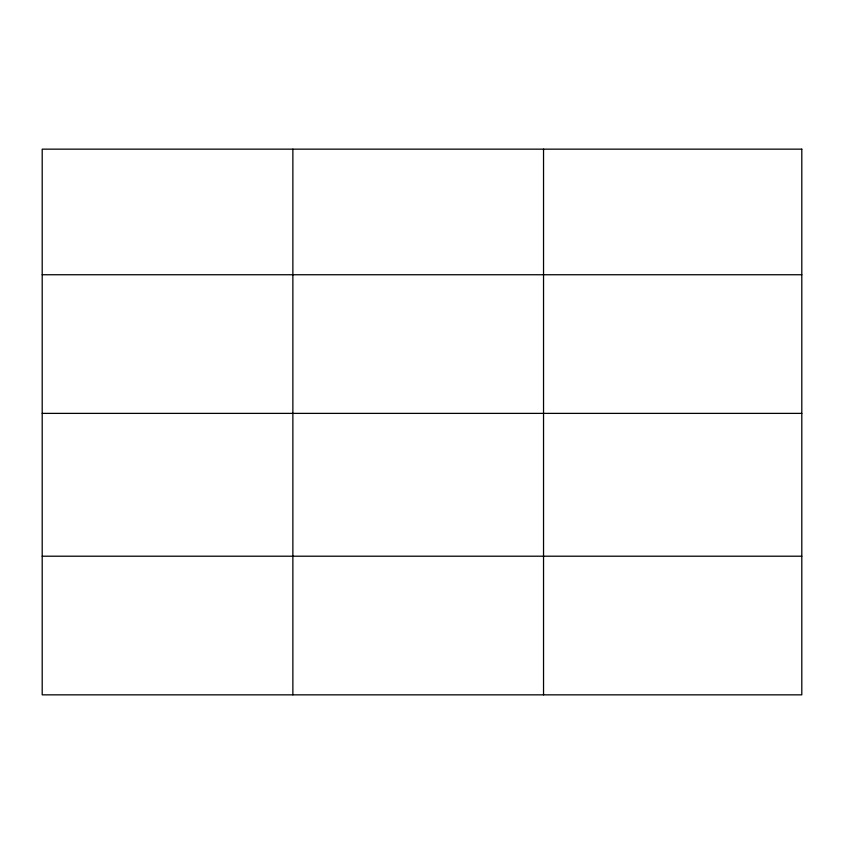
<?xml version="1.0" encoding="UTF-8"?>
<svg xmlns="http://www.w3.org/2000/svg" width="844" height="844" viewBox="0 0 844 844"><rect width="100%" height="100%" fill="white"/><g stroke="black" fill="none" stroke-linecap="round" stroke-linejoin="round"><path stroke-width="1.27" d="M42.2 274.743L801.8 274.743M42.2 413.381L801.8 413.381M42.2 556.207L801.8 556.207M543.536 149.156L543.536 694.844M292.868 149.156L292.868 694.844M801.8 149.156L42.2 149.156L42.2 694.844L801.8 694.844L801.8 149.156"/></g></svg>
